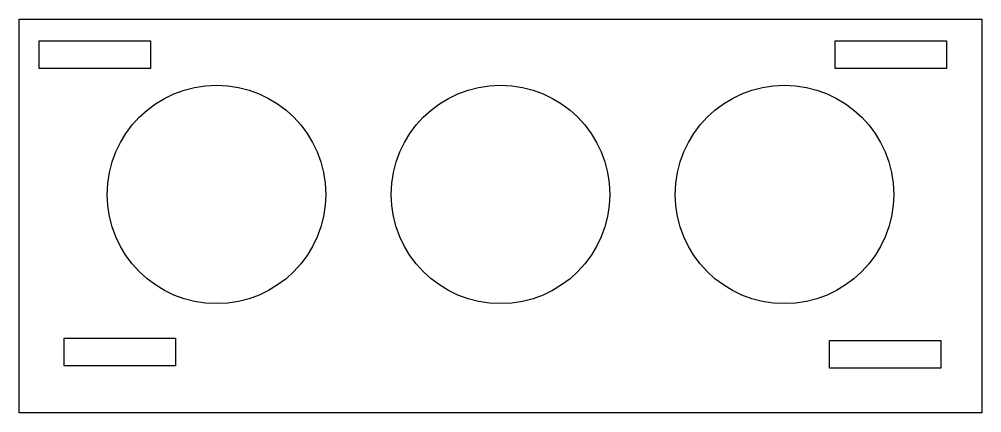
# Model space of a CAD drawing. Header units: inches. Extents: x 0 to 220, y 0 to 90.
import ezdxf

# ---------------------------------------------------------------- set-up
doc = ezdxf.new("R2010")
doc.units = ezdxf.units.IN
doc.header["$MEASUREMENT"] = 0

msp = doc.modelspace()

# ---------------------------------------------------------------- linework, layer by layer
for points in [[(0, 0), (0, 89.85), (219.55, 89.85), (219.55, 0)], [(4.53, 78.59), (4.53, 84.92), (29.93, 84.92), (29.93, 78.59)], [(186.1, 78.59), (186.1, 84.92), (211.5, 84.92), (211.5, 78.59)], [(10.22, 10.7), (10.22, 17.03), (35.62, 17.03), (35.62, 10.7)], [(184.85, 10.19), (184.85, 16.52), (210.25, 16.52), (210.25, 10.19)]]:
    msp.add_lwpolyline(points, close=True)
for centre in [(45, 49.85), (109.78, 49.85), (174.55, 49.85)]:
    msp.add_circle(centre, 24.93)

doc.saveas('drawing.dxf')
